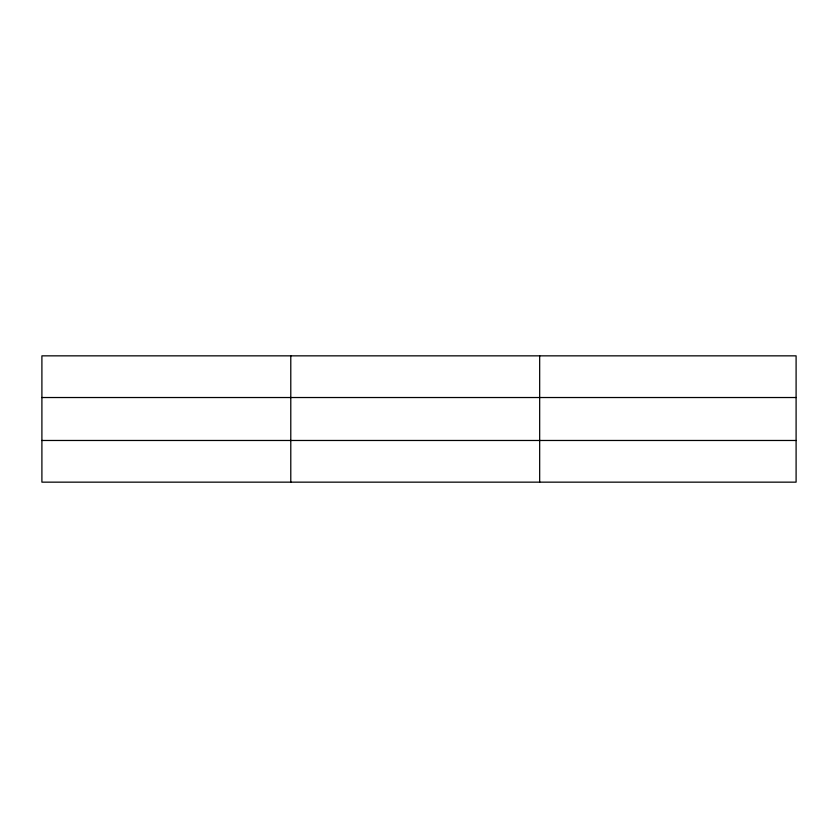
<?xml version="1.0" encoding="UTF-8"?>
<svg xmlns="http://www.w3.org/2000/svg" width="838" height="838" viewBox="0 0 838 838"><rect width="100%" height="100%" fill="white"/><g stroke="black" fill="none" stroke-linecap="round" stroke-linejoin="round"><path stroke-width="1.26" d="M290.786 482.154L290.786 355.846M539.672 482.154L539.672 355.846M796.1 440.474L796.1 482.154L41.9 482.154L41.9 355.846L796.1 355.846L796.1 440.474L41.9 440.474M41.9 397.526L796.1 397.526"/></g></svg>
